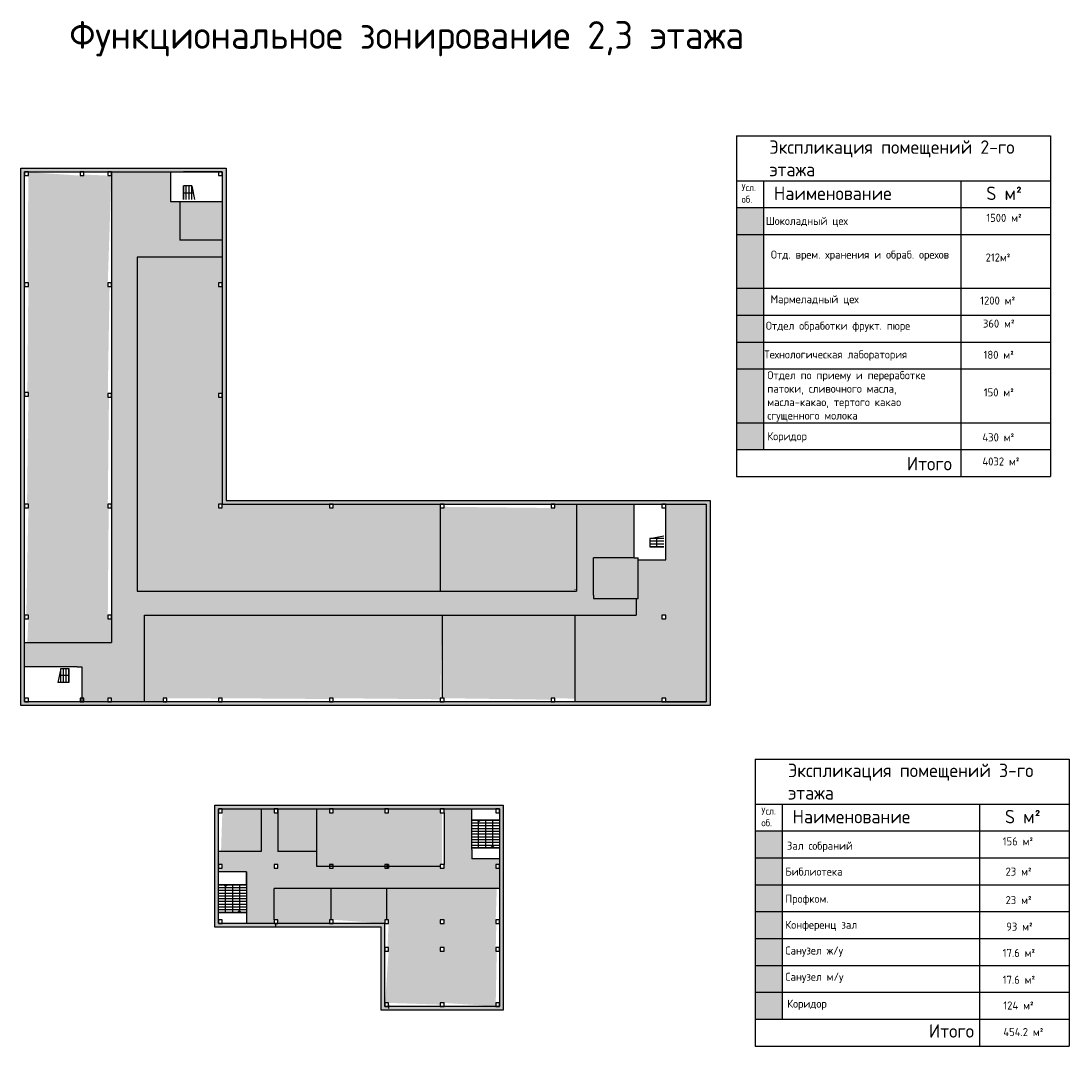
# Model space of a CAD drawing. Header units: millimetres. Extents: x -1544140 to 7445918, y -1294905 to 2019878.
# Drawn here: x 268751 to 382219, y -3621 to 107401 of the extents above; entities that cross this region are included whole.
import ezdxf

# ---------------------------------------------------------------- set-up
doc = ezdxf.new("R2010")
doc.units = ezdxf.units.MM
doc.header["$MEASUREMENT"] = 0
doc.layers.add('Plan 1', color=7, linetype='Continuous')
doc.layers.add('Plan 2', color=7, linetype='Continuous')
doc.styles.add('gost', font='GOST Common.ttf')

msp = doc.modelspace()

# ---------------------------------------------------------------- hatches: boundary and pattern name
at = {"true_color": 0x636466}
h = msp.add_hatch(color=251, dxfattribs=at)
h.dxf.hatch_style = 1
h.paths.add_polyline_path([(269150.8, 66852.1), (268750.8, 66852.1), (268750.8, 54852.1), (269150.8, 54852.1)])
h.paths.add_polyline_path([(269150.8, 54852.1), (268750.8, 54852.1), (268750.8, 33252.1), (269350.8, 33252.1), (269350.8, 33652.1), (269150.8, 33652.1)])
h.paths.add_polyline_path([(269150.8, 78852.1), (268750.8, 78852.1), (268750.8, 66852.1), (269150.8, 66852.1)])
h.paths.add_polyline_path([(269150.8, 90852.1), (268750.8, 90852.1), (268750.8, 78852.1), (269150.8, 78852.1)])
h.paths.add_polyline_path([(290950.8, 91452.1), (268750.8, 91452.1), (268750.8, 90852.1), (269150.8, 90852.1), (269150.8, 91052.1), (290550.8, 91052.1), (290550.8, 90852.1), (290950.8, 90852.1)])
h.paths.add_polyline_path([(290950.8, 90852.1), (290550.8, 90852.1), (290550.8, 78852.1), (290950.8, 78852.1)])
h.paths.add_polyline_path([(290950.8, 78852.1), (290550.8, 78852.1), (290550.8, 55052.1), (296350.8, 55052.1), (296350.8, 55452.1), (290950.8, 55452.1)])
h.paths.add_polyline_path([(302350.8, 55452.1), (296350.8, 55452.1), (296350.8, 55052.1), (302350.8, 55052.1)])
h.paths.add_polyline_path([(308350.8, 55452.1), (302350.8, 55452.1), (302350.8, 55052.1), (308350.8, 55052.1)])
h.paths.add_polyline_path([(314350.8, 55452.1), (308350.8, 55452.1), (308350.8, 55052.1), (314350.8, 55052.1)])
h.paths.add_polyline_path([(338350.8, 33652.1), (332350.8, 33652.1), (332350.8, 33252.1), (338350.8, 33252.1)])
h.paths.add_polyline_path([(332350.8, 33652.1), (269150.8, 33652.1), (269150.8, 33852.1), (268750.8, 33852.1), (268750.8, 33252.1), (332350.8, 33252.1)])
h.paths.add_polyline_path([(269350.8, 33652.1), (269150.8, 33652.1), (269150.8, 33852.1), (268750.8, 33852.1), (268750.8, 33252.1), (269350.8, 33252.1)], flags=16)
h.paths.add_polyline_path([(290150.8, 21852.1), (289750.8, 21852.1), (289750.8, 15852.1), (290150.8, 15852.1)], flags=17)
h.paths.add_polyline_path([(296350.8, 22452.1), (290350.8, 22452.1), (290350.8, 22052.1), (296350.8, 22052.1)], flags=17)
h.paths.add_polyline_path([(290350.8, 22452.1), (289750.8, 22452.1), (289750.8, 21852.1), (290150.8, 21852.1), (290150.8, 22052.1), (290350.8, 22052.1)], flags=16)
h.paths.add_polyline_path([(302350.8, 22452.1), (296350.8, 22452.1), (296350.8, 22052.1), (302350.8, 22052.1)])
h.paths.add_polyline_path([(308350.8, 22452.1), (302350.8, 22452.1), (302350.8, 22052.1), (308350.8, 22052.1)])
h.paths.add_polyline_path([(314350.8, 22452.1), (308350.8, 22452.1), (308350.8, 22052.1), (314350.8, 22052.1)])
h.paths.add_polyline_path([(320350.8, 22452.1), (314350.8, 22452.1), (314350.8, 22052.1), (320350.8, 22052.1)])
h.paths.add_polyline_path([(320950.8, 21852.1), (320550.8, 21852.1), (320550.8, 15852.1), (320950.8, 15852.1)])
h.paths.add_polyline_path([(320950.8, 22452.1), (320350.8, 22452.1), (320350.8, 22052.1), (320550.8, 22052.1), (320550.8, 21852.1), (320950.8, 21852.1)])
h.paths.add_polyline_path([(320950.8, 15852.1), (320550.8, 15852.1), (320550.8, 9852.1), (320950.8, 9852.1)])
h.paths.add_polyline_path([(320950.8, 9852.1), (320550.8, 9852.1), (320550.8, 652.1), (320350.8, 652.1), (320350.8, 252.1), (320950.8, 252.1)])
h.paths.add_polyline_path([(320350.8, 652.1), (314350.8, 652.1), (314350.8, 252.1), (320350.8, 252.1)])
h.paths.add_polyline_path([(314350.8, 652.1), (308350.8, 652.1), (308350.8, 252.1), (314350.8, 252.1)])
h.paths.add_polyline_path([(308350.8, 652.1), (308150.8, 652.1), (308150.8, 852.1), (307750.8, 852.1), (307750.8, 252.1), (308350.8, 252.1)])
h.paths.add_polyline_path([(308150.8, 6852.1), (307750.8, 6852.1), (307750.8, 852.1), (308150.8, 852.1)])
h.paths.add_polyline_path([(308150.8, 9652.1), (302350.8, 9652.1), (302350.8, 9252.1), (307750.8, 9252.1), (307750.8, 6852.1), (308150.8, 6852.1)])
h.paths.add_polyline_path([(302350.8, 9652.1), (296350.8, 9652.1), (296350.8, 9252.1), (302350.8, 9252.1)])
h.paths.add_polyline_path([(296350.8, 9652.1), (290150.8, 9652.1), (290150.8, 9852.1), (289750.8, 9852.1), (289750.8, 9252.1), (296350.8, 9252.1)])
h.paths.add_polyline_path([(290150.8, 22052.1), (296350.8, 22052.1), (296350.8, 22452.1), (289750.8, 22452.1), (289750.8, 9852.1), (290150.8, 9852.1)])
h.paths.add_polyline_path([(338950.8, 33652.1), (338350.8, 33652.1), (338350.8, 33252.1), (338950.8, 33252.1)])
h.paths.add_polyline_path([(338350.8, 55052.1), (338350.8, 55452.1), (314350.8, 55452.1), (314350.8, 55052.1)])
at = {"true_color": 0xafd9aa, "transparency": 33554687}
h = msp.add_hatch(color=9, dxfattribs=at)
h.dxf.hatch_style = 1
h.paths.add_polyline_path([(285944.3, 84923.9), (285944.3, 87852.1), (284950.8, 87852.1), (284951.5, 89161.7), (284950.8, 91052.1), (278550.8, 91052.1), (278550.8, 40085.4), (269150.8, 40085.4), (269150.8, 37452.1), (274819, 37452.1), (275350, 37452.1), (275350.1, 37032.4), (275350.8, 34497.5), (275350.8, 34052.1), (275550.8, 34052.1), (275550.8, 33652.1), (278150.8, 33652.1), (278150.8, 34052.1), (278550.8, 34052.1), (278550.8, 33652.1), (282124.6, 33652.1), (282124.6, 43052.1), (328906.7, 43052.1), (335350.8, 43052.1), (335350.8, 44850.9), (330747.3, 44852.8), (330747.3, 45212.9), (330747.4, 49254), (335150.8, 49252.2), (335150.8, 49583.9), (335150.8, 55052.1), (328906.7, 55052.1), (328906.7, 45640.8), (281332.9, 45640.8), (281332.9, 81816.9), (290550.8, 81816.9), (290550.8, 83652.1), (285944.3, 83652.1)])
at = {"true_color": 0xcecce6, "transparency": 33554687}
h = msp.add_hatch(color=254, dxfattribs=at)
h.dxf.hatch_style = 1
h.paths.add_polyline_path([(278150.8, 90652.1), (275550.8, 90767.6), (275550.8, 90652.1), (275150.8, 90652.1), (269550.8, 91025.4), (269550.8, 90652.1), (269469.4, 79052.1), (269550.8, 79052.1), (269550.8, 78652.1), (269448.8, 67178.2), (269550.8, 67178.2), (269550.8, 66778.2), (269409.2, 55052.1), (269550.8, 55052.1), (269550.8, 54652.1), (269329.8, 43052.1), (269550.8, 43052.1), (269550.8, 42652.1), (269436.7, 40085.4), (278550.8, 40085.4), (278550.8, 42652.1), (278150.8, 42652.1), (278150.8, 43052.1), (278247.4, 54652.1), (278150.8, 54652.1), (278150.8, 55052.1), (278279.6, 66652.1), (278150.8, 66652.1), (278150.8, 67052.1), (278344.1, 78652.1), (278150.8, 78652.1), (278150.8, 79052.1), (278537.4, 90652.1)])
at = {"true_color": 0xadddf7, "transparency": 33554687}
h = msp.add_hatch(color=141, dxfattribs=at)
h.dxf.hatch_style = 1
h.paths.add_polyline_path([(290550.8, 83652.1), (290550.8, 87852.1), (285944.3, 87852.1), (285944.3, 84923.9), (285944.3, 83652.1)])
at = {"true_color": 0xedee99, "transparency": 33554687}
h = msp.add_hatch(color=61, dxfattribs=at)
h.dxf.hatch_style = 1
h.paths.add_polyline_path([(349131, 87188.9), (346218.3, 87188.9), (346218.3, 84276.2), (349131, 84276.2)])
at = {"true_color": 0xf7abae, "transparency": 33554687}
h = msp.add_hatch(color=241, dxfattribs=at)
h.dxf.hatch_style = 1
h.paths.add_polyline_path([(349131, 84276.2), (346218.3, 84276.2), (346218.3, 78450.8), (349131, 78450.8)])
at = {"true_color": 0xedee99, "transparency": 33554687}
h = msp.add_hatch(color=61, dxfattribs=at)
h.dxf.hatch_style = 1
h.paths.add_polyline_path([(290550.8, 78652.1), (290150.8, 78652.1), (290150.8, 79052.1), (290550.8, 79052.1), (290550.8, 81816.9), (281332.9, 81816.9), (281332.9, 45640.8), (314150.8, 45640.8), (314150.8, 54652.1), (314150.8, 55052.1), (302550.8, 55052.1), (302550.8, 54652.1), (302150.8, 54652.1), (302150.8, 55052.1), (290550.8, 55052.1), (290550.8, 54652.1), (290150.8, 54652.1), (290150.8, 55052.1), (290550.8, 55052.1), (290550.8, 66652.1), (290150.8, 66652.1), (290150.8, 67052.1), (290550.8, 67052.1)])
at = {"true_color": 0xcecce6, "transparency": 33554687}
h = msp.add_hatch(color=254, dxfattribs=at)
h.dxf.hatch_style = 1
h.paths.add_polyline_path([(349131, 78450.8), (346218.3, 78450.8), (346218.3, 75538.1), (349131, 75538.1)])
at = {"true_color": 0xfeeab9, "transparency": 33554687}
h = msp.add_hatch(color=254, dxfattribs=at)
h.dxf.hatch_style = 1
h.paths.add_polyline_path([(349131, 75538.1), (346218.3, 75538.1), (346218.3, 72625.4), (349131, 72625.4)])
at = {"true_color": 0x7aafdf, "transparency": 33554687}
h = msp.add_hatch(color=143, dxfattribs=at)
h.dxf.hatch_style = 1
h.paths.add_polyline_path([(349131, 69712.7), (349131, 72625.4), (346218.3, 72625.4), (346218.3, 69712.7)])
h.paths.add_polyline_path([(348913.4, 70360.9), (365989.8, 70360.9), (365989.8, 72287.2), (348913.4, 72287.2)], flags=9)
at = {"true_color": 0xfecc66, "transparency": 33554687}
h = msp.add_hatch(color=31, dxfattribs=at)
h.dxf.hatch_style = 1
h.paths.add_polyline_path([(349131, 69712.7), (346218.3, 69712.7), (346218.3, 63887.3), (349131, 63887.3)])
at = {"true_color": 0xafd9aa, "transparency": 33554687}
h = msp.add_hatch(color=9, dxfattribs=at)
h.dxf.hatch_style = 1
h.paths.add_polyline_path([(349131, 63887.3), (346218.3, 63887.3), (346218.3, 60974.6), (349131, 60974.6)])
at = {"true_color": 0x7aafdf, "transparency": 33554687}
h = msp.add_hatch(color=143, dxfattribs=at)
h.dxf.hatch_style = 1
h.paths.add_polyline_path([(314150.8, 45640.8), (328906.7, 45640.8), (328906.7, 55052.1), (326550.8, 55052.1), (326550.8, 54652.1), (326150.8, 54652.1), (314550.8, 54782.4), (314550.8, 54652.1), (314150.8, 54652.1)])
at = {"true_color": 0xf7abae, "transparency": 33554687}
h = msp.add_hatch(color=241, dxfattribs=at)
h.dxf.hatch_style = 1
h.paths.add_polyline_path([(342950.8, 42852.1), (338550.8, 42852.1), (338550.8, 42652.1), (338150.8, 42652.1), (338150.8, 43052.1), (338550.8, 43052.1), (338550.8, 42852.1), (342950.8, 42852.1), (342950.8, 55052.1), (338550.8, 55052.1), (338550.8, 54652.1), (338550.8, 50045.6), (338550.8, 49052.1), (335555.5, 49053.3), (335553.8, 44852.7), (335350.8, 44850.9), (335350.8, 43052.1), (328906.7, 43052.1), (328706.7, 43052.1), (328706.7, 33652.1), (338150.8, 33652.1), (338150.8, 34052.1), (338550.8, 34052.1), (338550.8, 33652.1), (342950.8, 33652.1)])
at = {"true_color": 0x636466}
h = msp.add_hatch(color=251, dxfattribs=at)
h.dxf.hatch_style = 1
h.paths.add_polyline_path([(343350.8, 55452.1), (338350.8, 55452.1), (338350.8, 55052.1), (338550.8, 55052.1), (342950.8, 55052.1), (342950.8, 54852.1), (343350.8, 54852.1)])
h.paths.add_polyline_path([(343350.8, 54852.1), (342950.8, 54852.1), (342950.8, 42852.1), (343350.8, 42852.1)])
h.paths.add_polyline_path([(343350.8, 42852.1), (342950.8, 42852.1), (342950.8, 33852.1), (343350.8, 33852.1)])
h.paths.add_polyline_path([(343350.8, 33852.1), (342950.8, 33852.1), (342950.8, 33652.1), (338550.8, 33652.1), (338350.8, 33652.1), (338350.8, 33252.1), (343350.8, 33252.1)])
at = {"true_color": 0xadddf7, "transparency": 33554687}
h = msp.add_hatch(color=141, dxfattribs=at)
h.dxf.hatch_style = 1
h.paths.add_polyline_path([(335555.5, 49052), (335555.5, 49252.2), (335150.8, 49252.2), (330747.4, 49254), (330747.3, 45212.9), (330747.3, 44852.8), (335350.8, 44850.9), (335553.8, 44852.7)])
at = {"true_color": 0xfecc66, "transparency": 33554687}
h = msp.add_hatch(color=31, dxfattribs=at)
h.dxf.hatch_style = 1
h.paths.add_polyline_path([(302150.8, 34052.1), (302550.8, 34052.1), (314150.8, 33937.2), (314150.8, 34052.1), (314350.8, 43052.1), (282124.6, 43052.1), (282124.6, 33652.1), (284150.8, 33652.1), (284150.8, 34052.1), (284550.8, 34052.1), (290150.8, 34013.7), (290150.8, 34052.1), (290550.8, 34052.1), (302150.8, 33963.5)])
at = {"true_color": 0xfeeab9, "transparency": 33554687}
h = msp.add_hatch(color=254, dxfattribs=at)
h.dxf.hatch_style = 1
h.paths.add_polyline_path([(328706.7, 43052.1), (314350.8, 43052.1), (314350.8, 34052.1), (314550.8, 34052.1), (326150.8, 33888.7), (326150.8, 34052.1), (326550.8, 34052.1), (328706.7, 33999.5)])
at = {"true_color": 0x636466}
h = msp.add_hatch(color=251, dxfattribs=at)
h.dxf.hatch_style = 1
h.paths.add_polyline_path([(296350.8, 22452.1), (290350.8, 22452.1), (290350.8, 22052.1), (296350.8, 22052.1)])
h.paths.add_polyline_path([(290350.8, 22452.1), (289750.8, 22452.1), (289750.8, 21852.1), (290150.8, 21852.1), (290150.8, 22052.1), (290350.8, 22052.1)])
h.paths.add_polyline_path([(290150.8, 21852.1), (289750.8, 21852.1), (289750.8, 9252.1), (290350.8, 9252.1), (290350.8, 9652.1), (290150.8, 9652.1)])
at = {"true_color": 0xafd9aa, "transparency": 33554687}
h = msp.add_hatch(color=9, dxfattribs=at)
h.dxf.hatch_style = 1
h.paths.add_polyline_path([(308350.8, 15652.1), (308150.8, 15652.1), (308150.8, 15852.1), (302550.8, 15852.1), (302550.8, 15652.1), (302150.8, 15652.1), (302150.8, 15852.1), (300750.8, 15852.1), (300750.8, 17445.6), (296550.8, 17445.6), (296550.8, 21652.1), (296150.8, 21652.1), (296150.8, 22052.1), (294750.8, 22052.1), (294750.8, 17445.4), (293526.4, 17445.4), (290150.8, 17445.4), (290150.8, 16052.1), (290550.8, 16052.1), (290550.8, 15652.1), (290150.8, 15652.1), (290150.8, 15252.1), (291593.2, 15252.1), (293150.8, 15252.1), (293150.8, 9652.1), (296150.8, 9652.1), (296150.8, 10052.1), (296150.8, 13436), (299260.3, 13436), (305277.6, 13436), (308350.8, 13436)])
h.paths.add_polyline_path([(296550.8, 15652.1), (296150.8, 15652.1), (296150.8, 16052.1), (296550.8, 16052.1)], flags=16)
h.paths.add_polyline_path([(320550.8, 15652.1), (320150.8, 15652.1), (320150.8, 15852.1), (314550.8, 15852.1), (314550.8, 15652.1), (314150.8, 15652.1), (314150.8, 15852.1), (308550.8, 15852.1), (308550.8, 15652.1), (308350.8, 15652.1), (308350.8, 13436), (312897.7, 13436), (317135.9, 13436), (320550.8, 13436)])
h.paths.add_polyline_path([(317550.8, 22052.1), (314550.8, 22052.1), (314550.8, 21652.1), (314550.8, 16052.1), (314550.8, 15852.1), (320150.8, 15852.1), (320150.8, 16052.1), (320550.8, 16052.1), (320550.8, 16652.1), (319050.8, 16652.1), (317550.8, 16652.1), (317550.8, 17668.1)])
at = {"true_color": 0xadddf7, "transparency": 33554687}
h = msp.add_hatch(color=141, dxfattribs=at)
h.dxf.hatch_style = 1
h.paths.add_polyline_path([(293526.4, 17445.4), (294750.8, 17445.4), (294750.8, 22052.1), (290550.8, 22052.1), (290550.8, 21652.1), (290410.5, 17445.4)])
h = msp.add_hatch(color=141, dxfattribs=at)
h.dxf.hatch_style = 1
h.paths.add_polyline_path([(296550.8, 22052.1), (296550.8, 17445.6), (300750.8, 17445.6), (300750.8, 17645.6), (300750.8, 22052.1)])
at = {"true_color": 0xd19cc7, "transparency": 33554687}
h = msp.add_hatch(color=9, dxfattribs=at)
h.dxf.hatch_style = 1
h.paths.add_polyline_path([(314350.8, 21652.1), (314150.8, 21652.1), (314150.8, 22052.1), (308550.8, 22052.1), (308550.8, 21652.1), (308350.8, 21652.1), (308350.8, 16052.1), (308550.8, 16052.1), (308550.8, 15852.1), (314150.8, 15852.1), (314150.8, 16052.1), (314350.8, 16052.1)])
h.paths.add_polyline_path([(308350.8, 21652.1), (308150.8, 21652.1), (308150.8, 22052.1), (302550.8, 22052.1), (302550.8, 21652.1), (302150.8, 21652.1), (302150.8, 22052.1), (300750.8, 22052.1), (300750.8, 17645.6), (300750.8, 15852.1), (302150.8, 15852.1), (302150.8, 16052.1), (302550.8, 16052.1), (302550.8, 15852.1), (308150.8, 15852.1), (308150.8, 16052.1), (308350.8, 16052.1)])
at = {"true_color": 0xedee99, "transparency": 33554687}
h = msp.add_hatch(color=61, dxfattribs=at)
h.dxf.hatch_style = 1
h.paths.add_polyline_path([(351150.6, 19680.3), (348237.9, 19680.3), (348237.9, 16767.6), (351150.6, 16767.6)])
at = {"true_color": 0xf7abae, "transparency": 33554687}
h = msp.add_hatch(color=241, dxfattribs=at)
h.dxf.hatch_style = 1
h.paths.add_polyline_path([(351150.6, 16767.6), (348237.9, 16767.6), (348237.9, 13854.9), (351150.6, 13854.9)])
at = {"true_color": 0xfeeab9, "transparency": 33554687}
h = msp.add_hatch(color=254, dxfattribs=at)
h.dxf.hatch_style = 1
h.paths.add_polyline_path([(351150.6, 10942.2), (351150.6, 13854.9), (348237.9, 13854.9), (348237.9, 10942.2)])
h = msp.add_hatch(color=254, dxfattribs=at)
h.dxf.hatch_style = 1
h.paths.add_polyline_path([(299260.3, 13436), (296150.8, 13436), (296150.8, 10052.1), (296550.8, 10052.1), (296550.8, 9652.1), (302150.8, 9662.7), (302150.8, 10052.1), (302350.8, 10052.1), (302350.8, 13436)])
at = {"true_color": 0xf7abae, "transparency": 33554687}
h = msp.add_hatch(color=241, dxfattribs=at)
h.dxf.hatch_style = 1
h.paths.add_polyline_path([(308150.8, 9652.1), (308150.8, 10052.1), (308350.8, 10052.1), (308350.8, 13436), (305277.6, 13436), (302350.8, 13436), (302350.8, 10052.1), (302550.8, 10052.1)])
at = {"true_color": 0xedee99, "transparency": 33554687}
h = msp.add_hatch(color=61, dxfattribs=at)
h.dxf.hatch_style = 1
h.paths.add_polyline_path([(320150.8, 9652.1), (320150.8, 10052.1), (320263.6, 13436), (317135.9, 13436), (312897.7, 13436), (308350.8, 13436), (308350.8, 10052.1), (308550.8, 10052.1), (308550.8, 9652.1), (308435.2, 7052.1), (308550.8, 7052.1), (308550.8, 6652.1), (308177.4, 1052.1), (308550.8, 1052.1), (314150.8, 865.4), (314150.8, 1052.1), (314550.8, 1052.1), (320150.8, 678.7), (320150.8, 1052.1), (320257.4, 6652.1), (320150.8, 6652.1), (320150.8, 7052.1), (320220.1, 9652.1)])
h.paths.add_polyline_path([(314550.8, 7052.1), (314550.8, 6652.1), (314150.8, 6652.1), (314150.8, 7052.1)], flags=16)
h.paths.add_polyline_path([(314550.8, 9652.1), (314150.8, 9652.1), (314150.8, 10052.1), (314550.8, 10052.1)], flags=16)
at = {"true_color": 0xd19cc7, "transparency": 33554687}
h = msp.add_hatch(color=9, dxfattribs=at)
h.dxf.hatch_style = 1
h.paths.add_polyline_path([(351150.6, 10942.2), (348237.9, 10942.2), (348237.9, 8029.5), (351150.6, 8029.5)])
at = {"true_color": 0xadddf7, "transparency": 33554687}
h = msp.add_hatch(color=141, dxfattribs=at)
h.dxf.hatch_style = 1
h.paths.add_polyline_path([(351150.6, 8029.5), (348237.9, 8029.5), (348237.9, 5116.8), (351150.6, 5116.8)])
h = msp.add_hatch(color=141, dxfattribs=at)
h.dxf.hatch_style = 1
h.paths.add_polyline_path([(351150.6, 5116.8), (348237.9, 5116.8), (348237.9, 2204.1), (351150.6, 2204.1)])
at = {"true_color": 0xafd9aa, "transparency": 33554687}
h = msp.add_hatch(color=9, dxfattribs=at)
h.dxf.hatch_style = 1
h.paths.add_polyline_path([(348237.9, -708.6), (351150.6, -708.6), (351150.6, 2204.1), (348237.9, 2204.1)])

# ---------------------------------------------------------------- linework, layer by layer
at = {"color": 254, "true_color": 0xcecce6}
for p in [(278550.8, 91052.1), (269150.8, 40085.4)]:
    msp.add_line(p, (278550.8, 40085.4), dxfattribs=at)
for p, q in [((284950.8, 91052.1), (284951.5, 89161.7)), ((290550.8, 91052.1), (286350.8, 91052.1)), ((284951.5, 89161.7), (284950.8, 87852.1)), ((286350.8, 88052.1), (286350.8, 89552.1)), ((287250.8, 89552.1), (286350.8, 89552.1)), ((286350.8, 89552.1), (286350.8, 88052.1)), ((286350.8, 88802.1), (287400.8, 88802.1)), ((286650.8, 88052.1), (286650.8, 89552.1)), ((286950.8, 88052.1), (286950.8, 89552.1)), ((287250.8, 88052.1), (287250.8, 89552.1)), ((287250.8, 89552.1), (287550.8, 88052.1)), ((284950.8, 87852.1), (285944.3, 87852.1)), ((285944.3, 87852.1), (290550.8, 87852.1)), ((335150.8, 49583.9), (335150.8, 55052.1)), ((338550.8, 50045.6), (338550.8, 54652.1)), ((336850.8, 51352.1), (338350.8, 51652.1)), ((338350.8, 51352.1), (336850.8, 51352.1)), ((336850.8, 51352.1), (336850.8, 50452.1)), ((337600.8, 50452.1), (337600.8, 51502.1)), ((338350.8, 51052.1), (336850.8, 51052.1)), ((338350.8, 50752.1), (336850.8, 50752.1)), ((338350.8, 50452.1), (336850.8, 50452.1)), ((336850.8, 50452.1), (338350.8, 50452.1)), ((338550.8, 49052.1), (338550.8, 50045.6)), ((335150.8, 49252.2), (335150.8, 49583.9)), ((335350.8, 49252.1), (335350.8, 49252.1)), ((328706.7, 45863.7), (328706.7, 45840.8)), ((328906.7, 45863.7), (328906.7, 45840.8)), ((274819, 37452.1), (269150.8, 37452.1)), ((274819, 37452.1), (275350, 37452.1)), ((275350, 37452.1), (275350.1, 37032.4)), ((273050.8, 37252.1), (272750.8, 35752.1)), ((273950.8, 36502.1), (272900.8, 36502.1)), ((273050.8, 35752.1), (273050.8, 37252.1)), ((273050.8, 37252.1), (273950.8, 37252.1)), ((273350.8, 35752.1), (273350.8, 37252.1)), ((273650.8, 35752.1), (273650.8, 37252.1)), ((273950.8, 35752.1), (273950.8, 37252.1)), ((273950.8, 37252.1), (273950.8, 35752.1)), ((275350.1, 37032.4), (275350.8, 34497.5)), ((273950.8, 35752.1), (272750.8, 35752.1)), ((275350.8, 34497.5), (275350.8, 33652.1)), ((338550.8, 33652.1), (342950.8, 33652.1)), ((317550.8, 17668.1), (317550.8, 22052.1)), ((320550.8, 22052.1), (320550.8, 17852.1)), ((320550.8, 20852.1), (317550.8, 20852.1)), ((317550.8, 20852.1), (320550.8, 20852.1)), ((317550.8, 20552.1), (320550.8, 20552.1)), ((318300.8, 20852.1), (318171.3, 20682.6)), ((318300.8, 17852.1), (318300.8, 20852.1)), ((318429.8, 20682.6), (318300.8, 20852.1)), ((319050.8, 20852.1), (319050.8, 17852.1)), ((319800.8, 20852.1), (319800.8, 17852.1)), ((317550.8, 20252.1), (320550.8, 20252.1)), ((317550.8, 19952.1), (320550.8, 19952.1)), ((317550.8, 19652.1), (320550.8, 19652.1)), ((317550.8, 19352.1), (320550.8, 19352.1)), ((317550.8, 19052.1), (320550.8, 19052.1)), ((317550.8, 18752.1), (320550.8, 18752.1)), ((317550.8, 18452.1), (320550.8, 18452.1)), ((317550.8, 18152.1), (320550.8, 18152.1)), ((317550.8, 17852.1), (320550.8, 17852.1)), ((319050.8, 17852.1), (317550.8, 17852.1)), ((317550.8, 17668.1), (317550.8, 16652.1)), ((320550.8, 17852.1), (319050.8, 17852.1)), ((319671.8, 18021.6), (319800.8, 17852.1)), ((319800.8, 17852.1), (319930.2, 18021.6)), ((302150.8, 16052.1), (302550.8, 16052.1)), ((308350.8, 16052.1), (308350.8, 15652.1)), ((308550.8, 16052.1), (308550.8, 15652.1)), ((319050.8, 16652.1), (317550.8, 16652.1)), ((320550.8, 16652.1), (319050.8, 16652.1)), ((293150.8, 15252.1), (291593.2, 15252.1)), ((293150.8, 13852.1), (293150.8, 15252.1)), ((293150.8, 15252.1), (293150.8, 9652.1)), ((302150.8, 15852.1), (302550.8, 15852.1)), ((293150.8, 13852.1), (290150.8, 13852.1)), ((290150.8, 13852.1), (293150.8, 13852.1)), ((290900.8, 13852.1), (290771.3, 13682.6)), ((290900.8, 10852.1), (290900.8, 13852.1)), ((291029.8, 13682.6), (290900.8, 13852.1)), ((291650.8, 13852.1), (291650.8, 10852.1)), ((292400.8, 13852.1), (292400.8, 10852.1)), ((290150.8, 13552.1), (293150.8, 13552.1)), ((290150.8, 13252.1), (293150.8, 13252.1)), ((290150.8, 12952.1), (293150.8, 12952.1)), ((290150.8, 12652.1), (293150.8, 12652.1)), ((320550.8, 13436), (317135.9, 13436)), ((290150.8, 12352.1), (293150.8, 12352.1)), ((290150.8, 12052.1), (293150.8, 12052.1)), ((290150.8, 11752.1), (293150.8, 11752.1)), ((290150.8, 11452.1), (293150.8, 11452.1)), ((290150.8, 11152.1), (293150.8, 11152.1)), ((290150.8, 10852.1), (293150.8, 10852.1)), ((291650.8, 10852.1), (290150.8, 10852.1)), ((293150.8, 10852.1), (291650.8, 10852.1)), ((292271.8, 11021.6), (292400.8, 10852.1)), ((292400.8, 10852.1), (292530.2, 11021.6)), ((291650.8, 9652.1), (290150.8, 9652.1)), ((296358.3, 9252.1), (296357.6, 9652.1)), ((302153.2, 9662.7), (296550.8, 9652.1)), ((308550.8, 852.1), (308550.8, 452.1)), ((348237.9, -3621.3), (382215.9, -3621.3))]:
    msp.add_line(p, q)
at = {"color": 141, "true_color": 0xadddf7}
for p, q in [((285944.3, 87852.1), (285944.3, 84923.9)), ((285944.3, 84923.9), (285944.3, 83652.1)), ((290550.8, 83652.1), (285944.3, 83652.1)), ((330747.3, 45212.9), (330747.4, 49254)), ((335150.8, 49252.2), (330747.4, 49254)), ((335150.8, 49252.2), (335555.5, 49252.2)), ((335555.5, 49053.3), (335555.5, 49252.2)), ((330747.3, 45212.9), (330747.3, 44852.8)), ((330747.3, 44852.8), (335350.8, 44850.9)), ((335350.8, 44850.9), (335553.8, 44852.7)), ((294750.8, 22051.9), (294750.8, 17445.4)), ((296550.8, 22052.1), (296550.8, 17445.6)), ((293526.4, 17445.4), (290150.8, 17445.4)), ((294750.8, 17445.4), (293526.4, 17445.4)), ((300750.8, 17445.6), (296550.8, 17445.6))]:
    msp.add_line(p, q, dxfattribs=at)
at = {"color": 51, "true_color": 0xf8f6b0}
for p, q in [((290550.8, 81816.9), (281332.9, 81816.9)), ((281332.9, 81816.9), (281332.9, 45640.8)), ((281332.9, 45640.8), (328906.7, 45640.8))]:
    msp.add_line(p, q, dxfattribs=at)
at = {"color": 152, "true_color": 0x2776bb}
for p, q in [((314150.8, 54652.1), (314150.8, 45640.8)), ((328906.7, 55075), (328906.7, 45640.8))]:
    msp.add_line(p, q, dxfattribs=at)
at = {"color": 241, "true_color": 0xf7abae}
for p, q in [((335553.8, 44852.7), (335555.5, 49052)), ((335555.5, 49053.3), (338550.8, 49052.1)), ((335350.8, 44850.9), (335350.8, 43052.1)), ((328706.7, 43052.1), (328706.7, 33652.1)), ((328906.7, 43052.1), (335350.8, 43052.1)), ((302350.8, 10052.1), (302350.8, 13436))]:
    msp.add_line(p, q, dxfattribs=at)
at = {"color": 31, "true_color": 0xfecc66}
for p, q in [((282124.6, 33652.1), (282124.6, 43052.1)), ((282124.6, 43052.1), (328906.7, 43052.1))]:
    msp.add_line(p, q, dxfattribs=at)
at = {"color": 254, "true_color": 0xfeeab9}
for p, q in [((314350.8, 43052.1), (314350.8, 34052.1)), ((296150.8, 10052.1), (296150.8, 13436)), ((299260.3, 13436), (296150.8, 13436)), ((305277.6, 13436), (299260.3, 13436)), ((308350.8, 13436), (305277.6, 13436))]:
    msp.add_line(p, q, dxfattribs=at)
at = {"color": 9, "true_color": 0xd19cc7}
for p, q in [((300750.8, 22052.1), (300750.8, 17645.6)), ((314550.8, 21652.1), (314550.8, 16052.1)), ((300750.8, 17645.6), (300750.8, 15852.1)), ((300750.8, 15852.1), (314150.8, 15852.1))]:
    msp.add_line(p, q, dxfattribs=at)
at = {"color": 18, "true_color": 0x000000}
for p, q in [((291593.2, 15252.1), (290150.8, 15252.1)), ((311997.7, 13436), (308350.8, 13436)), ((317135.9, 13436), (312897.7, 13436))]:
    msp.add_line(p, q, dxfattribs=at)
at = {"color": 61, "true_color": 0xd0e67f}
for p, q in [((308350.8, 10052.1), (308350.8, 13436)), ((312897.7, 13436), (308350.8, 13436)), ((317135.9, 13436), (312897.7, 13436)), ((320550.8, 13436), (317135.9, 13436))]:
    msp.add_line(p, q, dxfattribs=at)
for points in [[(268750.8, 91452.1), (290950.8, 91452.1), (290950.8, 55452.1), (343350.8, 55452.1), (343350.8, 33252.1), (268750.8, 33252.1)], [(269150.8, 90652.1), (269550.8, 90652.1), (269550.8, 91052.1), (269150.8, 91052.1)], [(275150.8, 90652.1), (275550.8, 90652.1), (275550.8, 91052.1), (275150.8, 91052.1)], [(278150.8, 90652.1), (278550.8, 90652.1), (278550.8, 91052.1), (278150.8, 91052.1)], [(290150.8, 90652.1), (290550.8, 90652.1), (290550.8, 91052.1), (290150.8, 91052.1)], [(269150.8, 78652.1), (269550.8, 78652.1), (269550.8, 79052.1), (269150.8, 79052.1)], [(278150.8, 78652.1), (278550.8, 78652.1), (278550.8, 79052.1), (278150.8, 79052.1)], [(290150.8, 78652.1), (290550.8, 78652.1), (290550.8, 79052.1), (290150.8, 79052.1)], [(269150.8, 66778.2), (269550.8, 66778.2), (269550.8, 67178.2), (269150.8, 67178.2)], [(278150.8, 66652.1), (278550.8, 66652.1), (278550.8, 67052.1), (278150.8, 67052.1)], [(290150.8, 66652.1), (290550.8, 66652.1), (290550.8, 67052.1), (290150.8, 67052.1)], [(269150.8, 54652.1), (269550.8, 54652.1), (269550.8, 55052.1), (269150.8, 55052.1)], [(278150.8, 54652.1), (278550.8, 54652.1), (278550.8, 55052.1), (278150.8, 55052.1)], [(290150.8, 54652.1), (290550.8, 54652.1), (290550.8, 55052.1), (290150.8, 55052.1)], [(302150.8, 54652.1), (302550.8, 54652.1), (302550.8, 55052.1), (302150.8, 55052.1)], [(314150.8, 54652.1), (314550.8, 54652.1), (314550.8, 55052.1), (314150.8, 55052.1)], [(326150.8, 54652.1), (326550.8, 54652.1), (326550.8, 55052.1), (326150.8, 55052.1)], [(338150.8, 54652.1), (338550.8, 54652.1), (338550.8, 55052.1), (338150.8, 55052.1)], [(269150.8, 42652.1), (269550.8, 42652.1), (269550.8, 43052.1), (269150.8, 43052.1)], [(278150.8, 42652.1), (278550.8, 42652.1), (278550.8, 43052.1), (278150.8, 43052.1)], [(338150.8, 42652.1), (338550.8, 42652.1), (338550.8, 43052.1), (338150.8, 43052.1)], [(269150.8, 33652.1), (269550.8, 33652.1), (269550.8, 34052.1), (269150.8, 34052.1)], [(275150.8, 33652.1), (275550.8, 33652.1), (275550.8, 34052.1), (275150.8, 34052.1)], [(278150.8, 33652.1), (278550.8, 33652.1), (278550.8, 34052.1), (278150.8, 34052.1)], [(284150.8, 33652.1), (284550.8, 33652.1), (284550.8, 34052.1), (284150.8, 34052.1)], [(290150.8, 33652.1), (290550.8, 33652.1), (290550.8, 34052.1), (290150.8, 34052.1)], [(302150.8, 33652.1), (302550.8, 33652.1), (302550.8, 34052.1), (302150.8, 34052.1)], [(314150.8, 33652.1), (314550.8, 33652.1), (314550.8, 34052.1), (314150.8, 34052.1)], [(326150.8, 33652.1), (326550.8, 33652.1), (326550.8, 34052.1), (326150.8, 34052.1)], [(338150.8, 33652.1), (338550.8, 33652.1), (338550.8, 34052.1), (338150.8, 34052.1)], [(289750.8, 22452.1), (320950.8, 22452.1), (320950.8, 252.1), (307750.8, 252.1), (307750.8, 9252.1), (289750.8, 9252.1)], [(290150.8, 21652.1), (290550.8, 21652.1), (290550.8, 22052.1), (290150.8, 22052.1)], [(296150.8, 21652.1), (296550.8, 21652.1), (296550.8, 22052.1), (296150.8, 22052.1)], [(302150.8, 21652.1), (302550.8, 21652.1), (302550.8, 22052.1), (302150.8, 22052.1)], [(308150.8, 21652.1), (308550.8, 21652.1), (308550.8, 22052.1), (308150.8, 22052.1)], [(314150.8, 21652.1), (314550.8, 21652.1), (314550.8, 22052.1), (314150.8, 22052.1)], [(320150.8, 21652.1), (320550.8, 21652.1), (320550.8, 22052.1), (320150.8, 22052.1)], [(296150.8, 15652.1), (296550.8, 15652.1), (296550.8, 16052.1), (296150.8, 16052.1)], [(302150.8, 15652.1), (302550.8, 15652.1), (302550.8, 16052.1), (302150.8, 16052.1)], [(308150.8, 15652.1), (308550.8, 15652.1), (308550.8, 16052.1), (308150.8, 16052.1)], [(320150.8, 15652.1), (320550.8, 15652.1), (320550.8, 16052.1), (320150.8, 16052.1)], [(290150.8, 9652.1), (290550.8, 9652.1), (290550.8, 10052.1), (290150.8, 10052.1)], [(296150.8, 9652.1), (296550.8, 9652.1), (296550.8, 10052.1), (296150.8, 10052.1)], [(302150.8, 9652.1), (302550.8, 9652.1), (302550.8, 10052.1), (302150.8, 10052.1)], [(308150.8, 9652.1), (308550.8, 9652.1), (308550.8, 10052.1), (308150.8, 10052.1)], [(314150.8, 9652.1), (314550.8, 9652.1), (314550.8, 10052.1), (314150.8, 10052.1)], [(320150.8, 9652.1), (320550.8, 9652.1), (320550.8, 10052.1), (320150.8, 10052.1)], [(308150.8, 6652.1), (308550.8, 6652.1), (308550.8, 7052.1), (308150.8, 7052.1)], [(314150.8, 6652.1), (314550.8, 6652.1), (314550.8, 7052.1), (314150.8, 7052.1)], [(320150.8, 6652.1), (320550.8, 6652.1), (320550.8, 7052.1), (320150.8, 7052.1)], [(308150.8, 652.1), (308550.8, 652.1), (308550.8, 1052.1), (308150.8, 1052.1)], [(314150.8, 652.1), (314550.8, 652.1), (314550.8, 1052.1), (314150.8, 1052.1)], [(320150.8, 652.1), (320550.8, 652.1), (320550.8, 1052.1), (320150.8, 1052.1)]]:
    msp.add_lwpolyline(points, close=True)
for points in [[(269150.8, 91052.1), (290550.8, 91052.1), (290550.8, 55052.1), (342950.8, 55052.1), (342950.8, 33652.1), (269150.8, 33652.1), (269150.8, 91052.1)], [(290150.8, 22052.1), (320550.8, 22052.1), (320550.8, 652.1), (308150.8, 652.1), (308150.8, 9652.1), (290150.8, 9652.1), (290150.8, 22052.1)], [(314550.8, 16052.1), (314150.8, 16052.1), (314150.8, 15652.1), (314550.8, 15652.1), (314550.8, 16052.1)]]:
    msp.add_lwpolyline(points)
at = {"color": 18, "true_color": 0x000000}
msp.add_lwpolyline([(290150.8, 15652.1), (290550.8, 15652.1), (290550.8, 16052.1), (290150.8, 16052.1)], close=True, dxfattribs=at)
at = {"layer": 'Plan 2'}
for p, q in [((346218.3, 94956.1), (380199.8, 94956.1)), ((346218.3, 94956.1), (346218.3, 69712.7)), ((380199.8, 94956.1), (380199.8, 69712.7)), ((346218.3, 90101.6), (380199.8, 90101.6)), ((349131, 90101.6), (349131, 69712.7)), ((370490.8, 90101.6), (370490.8, 69712.7)), ((346218.3, 87188.9), (380199.8, 87188.9)), ((346218.3, 84276.2), (380199.8, 84276.2)), ((346218.3, 78450.8), (380199.8, 78450.8)), ((346218.3, 75538.1), (380199.8, 75538.1)), ((346218.3, 72625.4), (380199.8, 72625.4)), ((346218.3, 69712.7), (380199.8, 69712.7)), ((346218.3, 69712.7), (380199.8, 69712.7)), ((346218.3, 69712.7), (346218.3, 58061.9)), ((349131, 69712.7), (349131, 60974.6)), ((370490.8, 69712.7), (370490.8, 58061.9)), ((380199.8, 69712.7), (380199.8, 58061.9)), ((346218.3, 63887.3), (380199.8, 63887.3)), ((346218.3, 60974.6), (380199.8, 60974.6)), ((346218.3, 58061.9), (380199.8, 58061.9)), ((348237.9, 27447.5), (382219.4, 27447.5)), ((348237.9, 27447.5), (348237.9, -3621.3)), ((382219.4, 27447.5), (382219.4, -3621.3)), ((348237.9, 22593), (382219.4, 22593)), ((351150.6, 22593), (351150.6, -708.6)), ((372510.4, 22593), (372510.4, -3621.3)), ((348237.9, 19680.3), (382219.4, 19680.3)), ((348237.9, 16767.6), (382219.4, 16767.6)), ((348237.9, 13854.9), (382219.4, 13854.9)), ((348237.9, 10942.2), (382219.4, 10942.2)), ((348237.9, 8029.5), (382219.4, 8029.5)), ((348237.9, 5116.8), (382219.4, 5116.8)), ((348237.9, 2204.1), (382219.4, 2204.1)), ((348237.9, -708.6), (382219.4, -708.6)), ((348237.9, -3621.3), (382219.4, -3621.3))]:
    msp.add_line(p, q, dxfattribs=at)

# ---------------------------------------------------------------- texts
at = {"insert": (273987.7, 107380.9), "char_height": 3000, "attachment_point": 1, "style": 'gost'}
msp.add_mtext_dynamic_manual_height_columns('Функциональное зонирование 2,3 этажа', width=85877.833, gutter_width=1, heights=[0], dxfattribs=at)
at = {"layer": 'Plan 1', "char_height": 1456.35, "attachment_point": 1, "style": 'gost'}
for insert in [(364665.8, 60179.7), (367056.8, -1259.5)]:
    msp.add_mtext_dynamic_manual_height_columns('Итого', width=28408.101, gutter_width=4.85, heights=[0], dxfattribs=dict(at, insert=insert))
at = {"layer": 'Plan 2', "attachment_point": 1, "style": 'gost'}
for s, width, gutter_width, heights, insert, char_height in [('Экспликация помещений 2-го этажа', 28408.101, 4.85, [0], (349778.6, 94468.3), 1456.35), ('Усл. об.', 761.183, 2.54, [0], (346764.9, 89732.7), 761.18), ('Наименование', 28408.101, 4.85, [0], (350274.5, 89464.6), 1456.35), ('{\\fGOST Common|b0|i0|c238|p34;S }м²', 4093.857, 4.85, [0], (373258.8, 89464.6), 1456.35), ('1500 м²', 4906.972, 4.85, [0], (373258.8, 86514), 873.81), ('Шоколадный цех', 28408.101, 4.85, [0], (349395.2, 86180.4), 873.81), ('Отд. врем. хранения и обраб. орехов', 20342.598, 4.85, [0], (349941.4, 82532.9), 873.81), ('212м²', 4906.972, 4.85, [0], (373187.7, 82220.6), 873.81), ('Мармеладный цех', 28408.101, 4.85, [1137.3], (349898.1, 77699.9), 873.81), ('1200 м²', 4906.972, 4.85, [0], (372598.5, 77555.2), 873.81), ('360{\\fGOST Common|b0|i0|c238|p34; }м²', 4906.972, 4.85, [0], (372898.2, 75063.8), 873.81), ('Отдел обработки фрукт. пюре', 28408.101, 4.85, [0], (349395.2, 74830.6), 873.81), ('Технологическая лаборатория', 28408.101, 4.85, [0], (349219.3, 71717.9), 873.81), ('180 м²', 4906.972, 4.85, [0], (372964, 71678.1), 873.81), ('\\pt13980.96265;Отдел по приему и переработке патоки, сливочного масла, масла-какао, тертого какао сгущенного молока', 19076.439, 4.85, [0], (349556.7, 69469.5), 873.8102), ('150{\\fGOST Common|b0|i0|c238|p34; }м²', 4906.972, 4.85, [0], (372989.8, 67609.2), 873.81), ('\\pt13980.96265;Коридор', 19076.439, 4.85, [0], (349556.7, 62860.8), 873.81), ('430{\\fGOST Common|b0|i0|c238|p34; }м²', 4906.972, 4.85, [0], (372836.7, 62740.2), 873.81), ('4032{\\fGOST Common|b0|i0|c238|p34; }м²', 4906.972, 4.85, [0], (372836.7, 60127.9), 873.81), ('Экспликация помещений 3-го этажа', 28408.101, 4.85, [0], (351798.2, 26959.7), 1456.35), ('Усл. об.', 761.183, 2.54, [0], (348914.4, 22209.5), 761.18), ('Наименование', 28408.101, 4.85, [0], (352294.1, 21956), 1456.35), ('{\\fGOST Common|b0|i0|c238|p34;S }м²', 4093.857, 4.85, [0], (375278.3, 21956), 1456.35), ('Зал собраний', 28408.101, 4.85, [0], (351672.4, 18511.1), 873.81), ('156 м²', 6291.344, 4.85, [0], (375038.5, 18979.3), 873.81), ('Библиотека', 28408.101, 4.85, [0], (351509.1, 15709.4), 873.81), ('23 м²', 6291.344, 4.85, [0], (375346.5, 15709.6), 873.81), ('Профком.', 28408.101, 4.85, [0], (351509.1, 12766.3), 873.81), ('23 м²', 6291.344, 4.85, [0], (375346.5, 12622.9), 873.81), ('Конференц зал', 28408.101, 4.85, [0], (351509.1, 9950.5), 873.81), ('93 м²', 6291.344, 4.85, [0], (375418.9, 9751.5), 873.81), ('Санузел ж/у', 28408.101, 4.85, [0], (351509.1, 7160.3), 873.81), ('17.6 м²', 6291.344, 4.85, [0], (375038.5, 6905.9), 873.81), ('Санузел м/у', 28408.101, 4.85, [0], (351509.1, 4316.8), 873.81), ('17.6 м²', 6291.344, 4.85, [0], (375038.5, 3993.2), 873.81), ('Коридор', 28408.101, 4.85, [0], (351705.5, 1404.1), 873.81), ('124 м²', 6291.344, 4.85, [0], (375104.7, 1207), 873.81), ('454.2 м²', 6291.344, 4.85, [0], (375104.7, -1673.3), 873.81)]:
    msp.add_mtext_dynamic_manual_height_columns(s, width=width, gutter_width=gutter_width, heights=heights, dxfattribs=dict(at, insert=insert, char_height=char_height))

doc.saveas('drawing.dxf')
